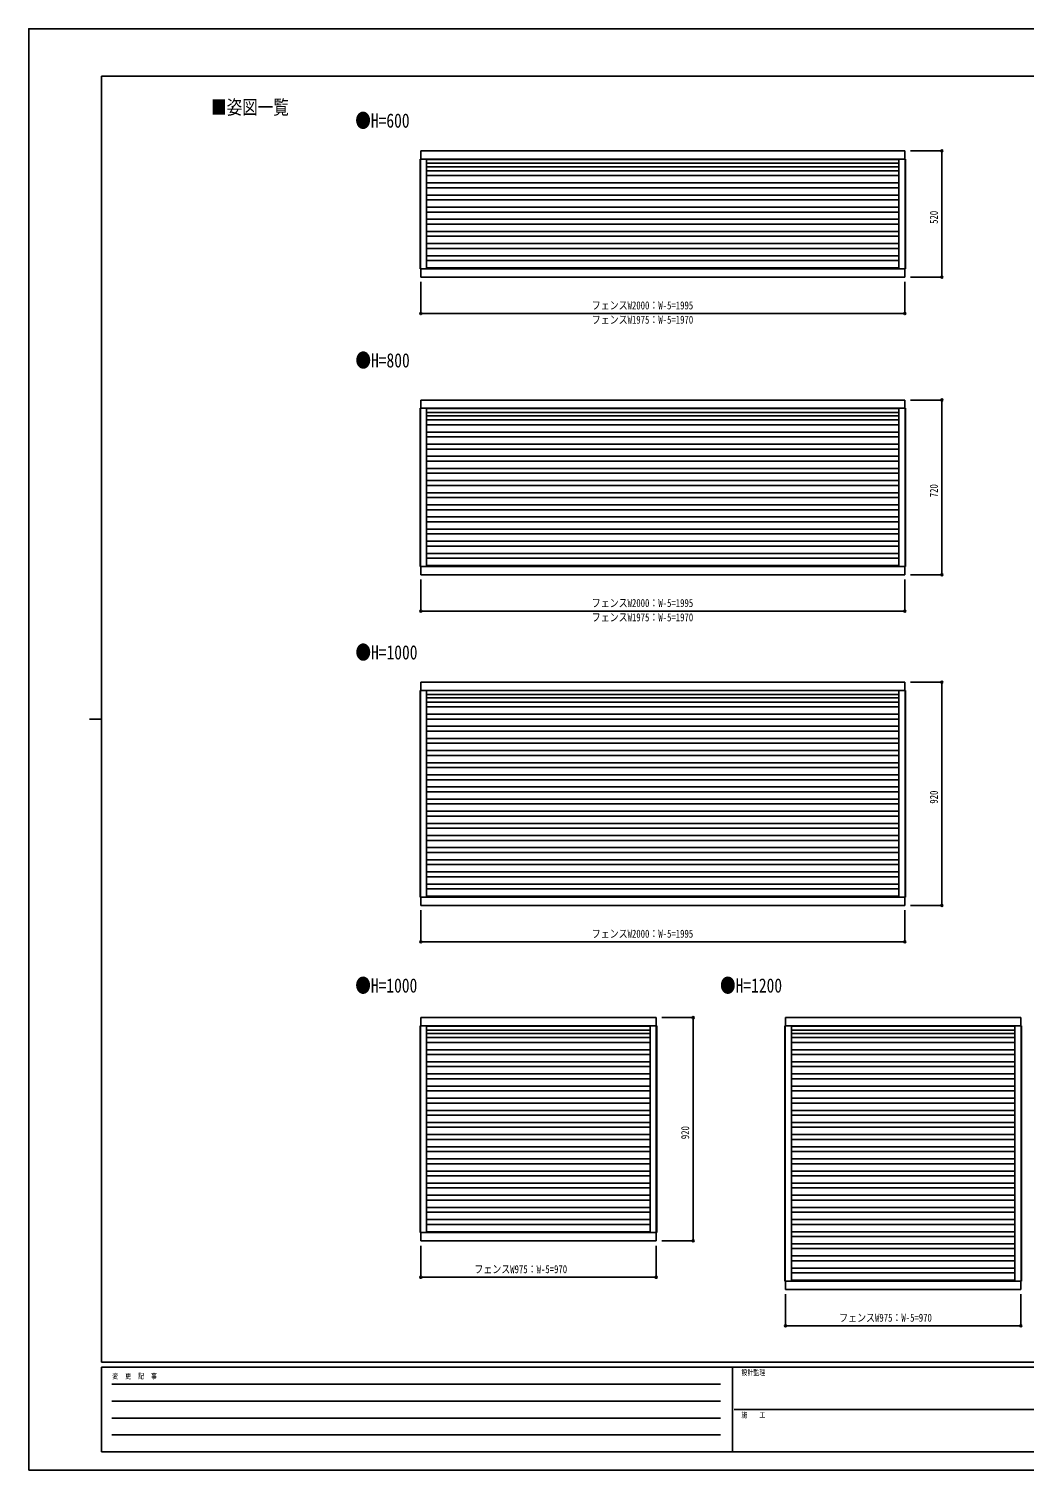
# Model space of a CAD drawing. Units: millimetres, scale not verified. Extents: x -4205 to 4205, y -2970 to 2970.
# Drawn here: x -4205 to -103, y -2970 to 2970 of the extents above; entities that cross this region are included whole.
import ezdxf
from ezdxf.enums import TextEntityAlignment as Align

# ---------------------------------------------------------------- set-up
doc = ezdxf.new("R2010")
doc.units = ezdxf.units.MM
doc.header["$LTSCALE"] = 10
for name, color, linetype in [('0-1_USER1', 3, 'Continuous'), ('0-2_YKK_A1', 4, 'Continuous'), ('0-3_YKK_D', 6, 'Continuous'), ('0-4_YKK_ZWAK', 7, 'Continuous')]:
    doc.layers.add(name, color=color, linetype=linetype)
doc.styles.add('ＭＳ ゴシック', font='')
doc.styles.get('ＭＳ ゴシック').set_extended_font_data('MS Gothic')

msp = doc.modelspace()

# ---------------------------------------------------------------- linework, layer by layer
at = {"layer": '0-2_YKK_A1'}
for p, q in [((-594.73, 2466.91), (-2589.73, 2466.91)), ((-2589.73, 2432.91), (-2589.73, 2466.91)), ((-594.73, 2432.91), (-594.73, 2466.91)), ((-2592.73, 2432.91), (-591.73, 2432.91)), ((-2592.73, 2432.91), (-2592.73, 1980.91)), ((-2590.53, 2432.91), (-2590.53, 1980.91)), ((-2565.53, 2432.91), (-2565.53, 1980.91)), ((-618.93, 2431.91), (-2565.53, 2431.91)), ((-618.93, 2415.91), (-2565.53, 2415.91)), ((-618.93, 2401.91), (-2565.53, 2401.91)), ((-618.93, 2384.91), (-2565.53, 2384.91)), ((-618.93, 2432.91), (-618.93, 1980.91)), ((-593.93, 2432.91), (-593.93, 1980.91)), ((-591.73, 2432.91), (-591.73, 1980.91)), ((-618.93, 2364.91), (-2565.53, 2364.91)), ((-618.93, 2334.91), (-2565.53, 2334.91)), ((-618.93, 2314.91), (-2565.53, 2314.91)), ((-618.93, 2284.91), (-2565.53, 2284.91)), ((-618.93, 2264.91), (-2565.53, 2264.91)), ((-618.93, 2234.91), (-2565.53, 2234.91)), ((-618.93, 2214.91), (-2565.53, 2214.91)), ((-618.93, 2184.91), (-2565.53, 2184.91)), ((-618.93, 2164.91), (-2565.53, 2164.91)), ((-618.93, 2134.91), (-2565.53, 2134.91)), ((-618.93, 2114.91), (-2565.53, 2114.91)), ((-618.93, 2084.91), (-2565.53, 2084.91)), ((-618.93, 2064.91), (-2565.53, 2064.91)), ((-618.93, 2034.91), (-2565.53, 2034.91)), ((-2592.73, 1980.91), (-591.73, 1980.91)), ((-2589.73, 1946.91), (-2589.73, 1980.91)), ((-618.93, 2014.91), (-2565.53, 2014.91)), ((-618.93, 1984.91), (-2565.53, 1984.91)), ((-594.73, 1946.91), (-594.73, 1980.91)), ((-2589.73, 1946.91), (-594.73, 1946.91)), ((-594.73, 1440.32), (-2589.73, 1440.32)), ((-2589.73, 1406.32), (-2589.73, 1440.32)), ((-594.73, 1406.32), (-594.73, 1440.32)), ((-2592.73, 1406.32), (-591.73, 1406.32)), ((-2592.73, 1406.32), (-2592.73, 754.32)), ((-2590.53, 1406.32), (-2590.53, 754.32)), ((-2565.53, 1406.32), (-2565.53, 754.32)), ((-618.93, 1405.32), (-2565.53, 1405.32)), ((-618.93, 1389.32), (-2565.53, 1389.32)), ((-618.93, 1375.32), (-2565.53, 1375.32)), ((-618.93, 1406.32), (-618.93, 754.32)), ((-593.93, 1406.32), (-593.93, 754.32)), ((-591.73, 1406.32), (-591.73, 754.32)), ((-618.93, 1358.32), (-2565.53, 1358.32)), ((-618.93, 1338.32), (-2565.53, 1338.32)), ((-618.93, 1308.32), (-2565.53, 1308.32)), ((-618.93, 1288.32), (-2565.53, 1288.32)), ((-618.93, 1258.32), (-2565.53, 1258.32)), ((-618.93, 1238.32), (-2565.53, 1238.32)), ((-618.93, 1208.32), (-2565.53, 1208.32)), ((-618.93, 1188.32), (-2565.53, 1188.32)), ((-618.93, 1158.32), (-2565.53, 1158.32)), ((-618.93, 1138.32), (-2565.53, 1138.32)), ((-618.93, 1108.32), (-2565.53, 1108.32)), ((-618.93, 1088.32), (-2565.53, 1088.32)), ((-618.93, 1058.32), (-2565.53, 1058.32)), ((-618.93, 1038.32), (-2565.53, 1038.32)), ((-618.93, 1008.32), (-2565.53, 1008.32)), ((-618.93, 988.32), (-2565.53, 988.32)), ((-618.93, 958.32), (-2565.53, 958.32)), ((-618.93, 938.32), (-2565.53, 938.32)), ((-618.93, 908.32), (-2565.53, 908.32)), ((-618.93, 888.32), (-2565.53, 888.32)), ((-618.93, 858.32), (-2565.53, 858.32)), ((-618.93, 838.32), (-2565.53, 838.32)), ((-618.93, 808.32), (-2565.53, 808.32)), ((-618.93, 788.32), (-2565.53, 788.32)), ((-2592.73, 754.32), (-591.73, 754.32)), ((-2589.73, 720.32), (-2589.73, 754.32)), ((-2589.73, 720.32), (-594.73, 720.32)), ((-618.93, 758.32), (-2565.53, 758.32)), ((-594.73, 720.32), (-594.73, 754.32)), ((-591.73, 243.51), (-2592.73, 243.51)), ((-2592.73, 243.51), (-2592.73, -608.49)), ((-2590.53, 243.51), (-2590.53, -608.49)), ((-2589.73, 277.51), (-594.73, 277.51)), ((-2589.73, 243.51), (-2589.73, 277.51)), ((-2565.53, 243.51), (-2565.53, -608.49)), ((-2565.53, 242.51), (-618.93, 242.51)), ((-618.93, 243.51), (-618.93, -608.49)), ((-594.73, 243.51), (-594.73, 277.51)), ((-593.93, 243.51), (-593.93, -608.49)), ((-591.73, 243.51), (-591.73, -608.49)), ((-2565.53, 226.51), (-618.93, 226.51)), ((-2565.53, 212.51), (-618.93, 212.51)), ((-2565.53, 195.51), (-618.93, 195.51)), ((-2565.53, 175.51), (-618.93, 175.51)), ((-2565.53, 145.51), (-618.93, 145.51)), ((-2565.53, 125.51), (-618.93, 125.51)), ((-2565.53, 95.51), (-618.93, 95.51)), ((-2565.53, 75.51), (-618.93, 75.51)), ((-2565.53, 45.51), (-618.93, 45.51)), ((-2565.53, 25.51), (-618.93, 25.51)), ((-2565.53, -4.49), (-618.93, -4.49)), ((-2565.53, -24.49), (-618.93, -24.49)), ((-2565.53, -54.49), (-618.93, -54.49)), ((-2565.53, -74.49), (-618.93, -74.49)), ((-2565.53, -104.49), (-618.93, -104.49)), ((-2565.53, -124.49), (-618.93, -124.49)), ((-2565.53, -154.49), (-618.93, -154.49)), ((-2565.53, -174.49), (-618.93, -174.49)), ((-2565.53, -204.49), (-618.93, -204.49)), ((-2565.53, -224.49), (-618.93, -224.49)), ((-2565.53, -254.49), (-618.93, -254.49)), ((-2565.53, -274.49), (-618.93, -274.49)), ((-2565.53, -304.49), (-618.93, -304.49)), ((-2565.53, -324.49), (-618.93, -324.49)), ((-2565.53, -354.49), (-618.93, -354.49)), ((-2565.53, -374.49), (-618.93, -374.49)), ((-2565.53, -404.49), (-618.93, -404.49)), ((-2565.53, -424.49), (-618.93, -424.49)), ((-2565.53, -454.49), (-618.93, -454.49)), ((-2565.53, -474.49), (-618.93, -474.49)), ((-2565.53, -504.49), (-618.93, -504.49)), ((-2565.53, -524.49), (-618.93, -524.49)), ((-2565.53, -554.49), (-618.93, -554.49)), ((-2565.53, -574.49), (-618.93, -574.49)), ((-591.73, -608.49), (-2592.73, -608.49)), ((-2589.73, -642.49), (-2589.73, -608.49)), ((-594.73, -642.49), (-2589.73, -642.49)), ((-2565.53, -604.49), (-618.93, -604.49)), ((-594.73, -642.49), (-594.73, -608.49)), ((-2589.73, -1105.08), (-1619.73, -1105.08)), ((-2589.73, -1139.08), (-2589.73, -1105.08)), ((-1619.73, -1139.08), (-1619.73, -1105.08)), ((-116.42, -1105.08), (-1086.42, -1105.08)), ((-1086.42, -1139.08), (-1086.42, -1105.08)), ((-116.42, -1139.08), (-116.42, -1105.08)), ((-1616.73, -1139.08), (-2592.73, -1139.08)), ((-2592.73, -1139.08), (-2592.73, -1991.08)), ((-2590.53, -1139.08), (-2590.53, -1991.08)), ((-2565.53, -1139.08), (-2565.53, -1991.08)), ((-2565.53, -1140.08), (-1643.93, -1140.08)), ((-2565.53, -1156.08), (-1643.93, -1156.08)), ((-2565.53, -1170.08), (-1643.93, -1170.08)), ((-2565.53, -1187.08), (-1643.93, -1187.08)), ((-1643.93, -1139.08), (-1643.93, -1991.08)), ((-1618.93, -1139.08), (-1618.93, -1991.08)), ((-1616.73, -1139.08), (-1616.73, -1991.08)), ((-1089.42, -1139.08), (-113.42, -1139.08)), ((-1089.42, -1139.08), (-1089.42, -2191.08)), ((-1087.22, -1139.08), (-1087.22, -2191.08)), ((-1062.22, -1139.08), (-1062.22, -2191.08)), ((-140.62, -1140.08), (-1062.22, -1140.08)), ((-140.62, -1156.08), (-1062.22, -1156.08)), ((-140.62, -1170.08), (-1062.22, -1170.08)), ((-140.62, -1187.08), (-1062.22, -1187.08)), ((-140.62, -1139.08), (-140.62, -2191.08)), ((-115.62, -1139.08), (-115.62, -2191.08)), ((-113.42, -1139.08), (-113.42, -2191.08)), ((-2565.53, -1207.08), (-1643.93, -1207.08)), ((-2565.53, -1237.08), (-1643.93, -1237.08)), ((-140.62, -1207.08), (-1062.22, -1207.08)), ((-140.62, -1237.08), (-1062.22, -1237.08)), ((-2565.53, -1257.08), (-1643.93, -1257.08)), ((-2565.53, -1287.08), (-1643.93, -1287.08)), ((-140.62, -1257.08), (-1062.22, -1257.08)), ((-140.62, -1287.08), (-1062.22, -1287.08)), ((-2565.53, -1307.08), (-1643.93, -1307.08)), ((-2565.53, -1337.08), (-1643.93, -1337.08)), ((-2565.53, -1357.08), (-1643.93, -1357.08)), ((-140.62, -1307.08), (-1062.22, -1307.08)), ((-140.62, -1337.08), (-1062.22, -1337.08)), ((-140.62, -1357.08), (-1062.22, -1357.08)), ((-2565.53, -1387.08), (-1643.93, -1387.08)), ((-2565.53, -1407.08), (-1643.93, -1407.08)), ((-140.62, -1387.08), (-1062.22, -1387.08)), ((-140.62, -1407.08), (-1062.22, -1407.08)), ((-2565.53, -1437.08), (-1643.93, -1437.08)), ((-2565.53, -1457.08), (-1643.93, -1457.08)), ((-140.62, -1437.08), (-1062.22, -1437.08)), ((-140.62, -1457.08), (-1062.22, -1457.08)), ((-2565.53, -1487.08), (-1643.93, -1487.08)), ((-2565.53, -1507.08), (-1643.93, -1507.08)), ((-2565.53, -1537.08), (-1643.93, -1537.08)), ((-140.62, -1487.08), (-1062.22, -1487.08)), ((-140.62, -1507.08), (-1062.22, -1507.08)), ((-140.62, -1537.08), (-1062.22, -1537.08)), ((-2565.53, -1557.08), (-1643.93, -1557.08)), ((-2565.53, -1587.08), (-1643.93, -1587.08)), ((-140.62, -1557.08), (-1062.22, -1557.08)), ((-140.62, -1587.08), (-1062.22, -1587.08)), ((-2565.53, -1607.08), (-1643.93, -1607.08)), ((-2565.53, -1637.08), (-1643.93, -1637.08)), ((-2565.53, -1657.08), (-1643.93, -1657.08)), ((-140.62, -1607.08), (-1062.22, -1607.08)), ((-140.62, -1637.08), (-1062.22, -1637.08)), ((-140.62, -1657.08), (-1062.22, -1657.08)), ((-2565.53, -1687.08), (-1643.93, -1687.08)), ((-2565.53, -1707.08), (-1643.93, -1707.08)), ((-140.62, -1687.08), (-1062.22, -1687.08)), ((-140.62, -1707.08), (-1062.22, -1707.08)), ((-2565.53, -1737.08), (-1643.93, -1737.08)), ((-2565.53, -1757.08), (-1643.93, -1757.08)), ((-140.62, -1737.08), (-1062.22, -1737.08)), ((-140.62, -1757.08), (-1062.22, -1757.08)), ((-2565.53, -1787.08), (-1643.93, -1787.08)), ((-2565.53, -1807.08), (-1643.93, -1807.08)), ((-2565.53, -1837.08), (-1643.93, -1837.08)), ((-140.62, -1787.08), (-1062.22, -1787.08)), ((-140.62, -1807.08), (-1062.22, -1807.08)), ((-140.62, -1837.08), (-1062.22, -1837.08)), ((-2565.53, -1857.08), (-1643.93, -1857.08)), ((-2565.53, -1887.08), (-1643.93, -1887.08)), ((-140.62, -1857.08), (-1062.22, -1857.08)), ((-140.62, -1887.08), (-1062.22, -1887.08)), ((-2565.53, -1907.08), (-1643.93, -1907.08)), ((-2565.53, -1937.08), (-1643.93, -1937.08)), ((-2565.53, -1957.08), (-1643.93, -1957.08)), ((-140.62, -1907.08), (-1062.22, -1907.08)), ((-140.62, -1937.08), (-1062.22, -1937.08)), ((-140.62, -1957.08), (-1062.22, -1957.08)), ((-1616.73, -1991.08), (-2592.73, -1991.08)), ((-2589.73, -2025.08), (-2589.73, -1991.08)), ((-2565.53, -1987.08), (-1643.93, -1987.08)), ((-1619.73, -2025.08), (-1619.73, -1991.08)), ((-140.62, -1987.08), (-1062.22, -1987.08)), ((-140.62, -2007.08), (-1062.22, -2007.08)), ((-1619.73, -2025.08), (-2589.73, -2025.08)), ((-140.62, -2037.08), (-1062.22, -2037.08)), ((-140.62, -2057.08), (-1062.22, -2057.08)), ((-140.62, -2087.08), (-1062.22, -2087.08)), ((-140.62, -2107.08), (-1062.22, -2107.08)), ((-140.62, -2137.08), (-1062.22, -2137.08)), ((-1089.42, -2191.08), (-113.42, -2191.08)), ((-1086.42, -2225.08), (-1086.42, -2191.08)), ((-140.62, -2157.08), (-1062.22, -2157.08)), ((-140.62, -2187.08), (-1062.22, -2187.08)), ((-116.42, -2225.08), (-116.42, -2191.08)), ((-1086.42, -2225.08), (-116.42, -2225.08))]:
    msp.add_line(p, q, dxfattribs=at)
at = {"layer": '0-3_YKK_D'}
for p, q in [((-571.73, 2466.91), (-440.73, 2466.91)), ((-441.73, 1946.91), (-441.73, 2466.91)), ((-2589.73, 1926.91), (-2589.73, 1795.91)), ((-594.73, 1926.91), (-594.73, 1795.91)), ((-571.73, 1946.91), (-440.73, 1946.91)), ((-2589.73, 1796.91), (-594.73, 1796.91)), ((-571.73, 1440.32), (-440.73, 1440.32)), ((-441.73, 720.32), (-441.73, 1440.32)), ((-571.73, 720.32), (-440.73, 720.32)), ((-2589.73, 700.32), (-2589.73, 569.32)), ((-594.73, 700.32), (-594.73, 569.32)), ((-2589.73, 570.32), (-594.73, 570.32)), ((-571.73, 277.51), (-440.73, 277.51)), ((-441.73, -642.49), (-441.73, 277.51)), ((-571.73, -642.49), (-440.73, -642.49)), ((-2589.73, -662.49), (-2589.73, -793.49)), ((-594.73, -662.49), (-594.73, -793.49)), ((-2589.73, -792.49), (-594.73, -792.49)), ((-1596.73, -1105.08), (-1465.73, -1105.08)), ((-1466.73, -2025.08), (-1466.73, -1105.08)), ((-2589.73, -2045.08), (-2589.73, -2176.08)), ((-1619.73, -2045.08), (-1619.73, -2176.08)), ((-1596.73, -2025.08), (-1465.73, -2025.08)), ((-2589.73, -2175.08), (-1619.73, -2175.08)), ((-1086.42, -2245.08), (-1086.42, -2376.08)), ((-116.42, -2245.08), (-116.42, -2376.08)), ((-1086.42, -2375.08), (-116.42, -2375.08))]:
    msp.add_line(p, q, dxfattribs=at)
for centre in [(-441.73, 2466.91), (-441.73, 1946.91), (-2589.73, 1796.91), (-594.73, 1796.91), (-441.73, 1440.32), (-441.73, 720.32), (-2589.73, 570.32), (-594.73, 570.32), (-441.73, 277.51), (-441.73, -642.49), (-2589.73, -792.49), (-594.73, -792.49), (-1466.73, -1105.08), (-1466.73, -2025.08), (-2589.73, -2175.08), (-1619.73, -2175.08), (-1086.42, -2375.08), (-116.42, -2375.08)]:
    msp.add_circle(centre, 4.25, dxfattribs=at)
at = {"layer": '0-4_YKK_ZWAK'}
for p, q in [((3895.02, 2775), (-3904.98, 2775)), ((-3904.98, -2525), (-3904.98, 2775)), ((-3954.98, 125), (-3904.98, 125)), ((3895.02, -2525), (-3904.98, -2525)), ((-1304.98, -2545), (-3904.98, -2545)), ((-3904.98, -2895), (-3904.98, -2545)), ((-1304.98, -2545), (-1304.98, -2895)), ((-4.98, -2545), (-1304.98, -2545)), ((-3862.48, -2615), (-1354.98, -2615)), ((-3862.48, -2685), (-1354.98, -2685)), ((-1297.48, -2720), (-4.98, -2720)), ((-3862.48, -2755), (-1354.98, -2755)), ((-3862.48, -2825), (-1354.98, -2825)), ((-3904.98, -2895), (-1304.98, -2895)), ((-1304.98, -2895), (-4.98, -2895))]:
    msp.add_line(p, q, dxfattribs=at)
msp.add_lwpolyline([(-4205, -2970), (4205, -2970), (4205, 2970), (-4205, 2970)], close=True, dxfattribs=at)

# ---------------------------------------------------------------- texts
at = {"layer": '0-1_USER1', "style": 'ＭＳ ゴシック', "width": 0.8}
for s, p in [('■姿図一覧', (-3453.53, 2600)), ('●H=600', (-2859.39, 2545)), ('●H=800', (-2858.71, 1556.9)), ('●H=1000', (-2858.71, 353.45)), ('●H=1000', (-2859.39, -1019.41)), ('●H=1200', (-1356.08, -1019.41))]:
    msp.add_text(s, height=58.65, dxfattribs=at).set_placement(p, align=Align.BOTTOM_LEFT)
at = {"layer": '0-3_YKK_D', "style": 'ＭＳ ゴシック', "width": 0.8}
for s, p in [('520', (-448.73, 2166.11)), ('720', (-448.73, 1039.52)), ('920', (-448.73, -223.29)), ('920', (-1473.73, -1605.88))]:
    msp.add_text(s, height=32.99, rotation=90, dxfattribs=at).set_placement(p, align=Align.BOTTOM_LEFT)
for s, p in [('フェンスW2000：W-5=1995', (-1885.03, 1803.91)), ('フェンスW1975：W-5=1970', (-1885.03, 1744.91)), ('フェンスW2000：W-5=1995', (-1885.03, 577.32)), ('フェンスW1975：W-5=1970', (-1885.03, 518.32)), ('フェンスW2000：W-5=1995', (-1885.03, -785.49)), ('フェンスW975：W-5=970', (-2368.73, -2168.08)), ('フェンスW975：W-5=970', (-865.42, -2368.08))]:
    msp.add_text(s, height=32.99, dxfattribs=at).set_placement(p, align=Align.BOTTOM_LEFT)
at = {"layer": '0-4_YKK_ZWAK', "style": 'ＭＳ ゴシック', "width": 0.8}
for s, p in [('設計監理', (-1268.31, -2585)), ('変  更  記  事', (-3861.31, -2600)), ('施\u3000\u3000工', (-1268.31, -2760))]:
    msp.add_text(s, height=21.99, dxfattribs=at).set_placement(p, align=Align.BOTTOM_LEFT)

doc.saveas('drawing.dxf')
